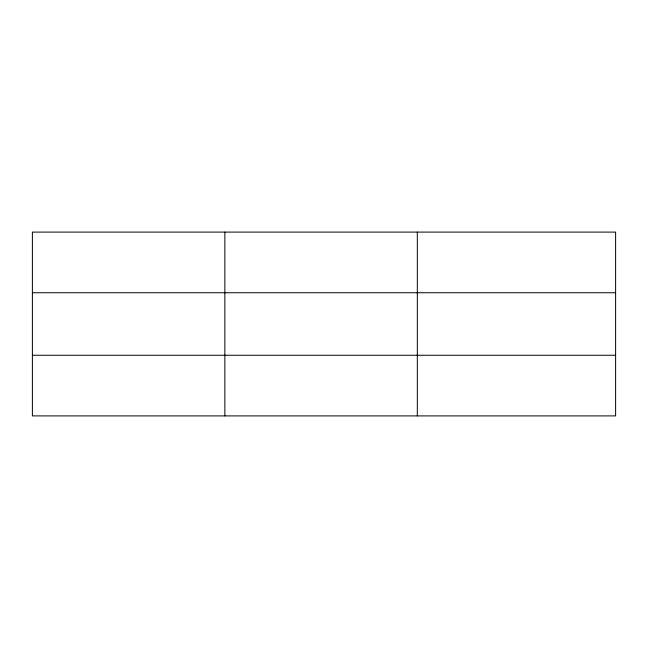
<?xml version="1.0" encoding="UTF-8"?>
<svg xmlns="http://www.w3.org/2000/svg" width="648" height="648" viewBox="0 0 648 648"><rect width="100%" height="100%" fill="white"/><g stroke="black" fill="none" stroke-linecap="round" stroke-linejoin="round"><path stroke-width="0.97" d="M224.856 232.097L224.856 415.903M417.312 232.097L417.312 415.903M615.6 355.25L615.6 415.903L32.4 415.903L32.4 232.097L615.6 232.097L615.6 355.25L32.4 355.25M32.4 292.75L615.6 292.75"/></g></svg>
